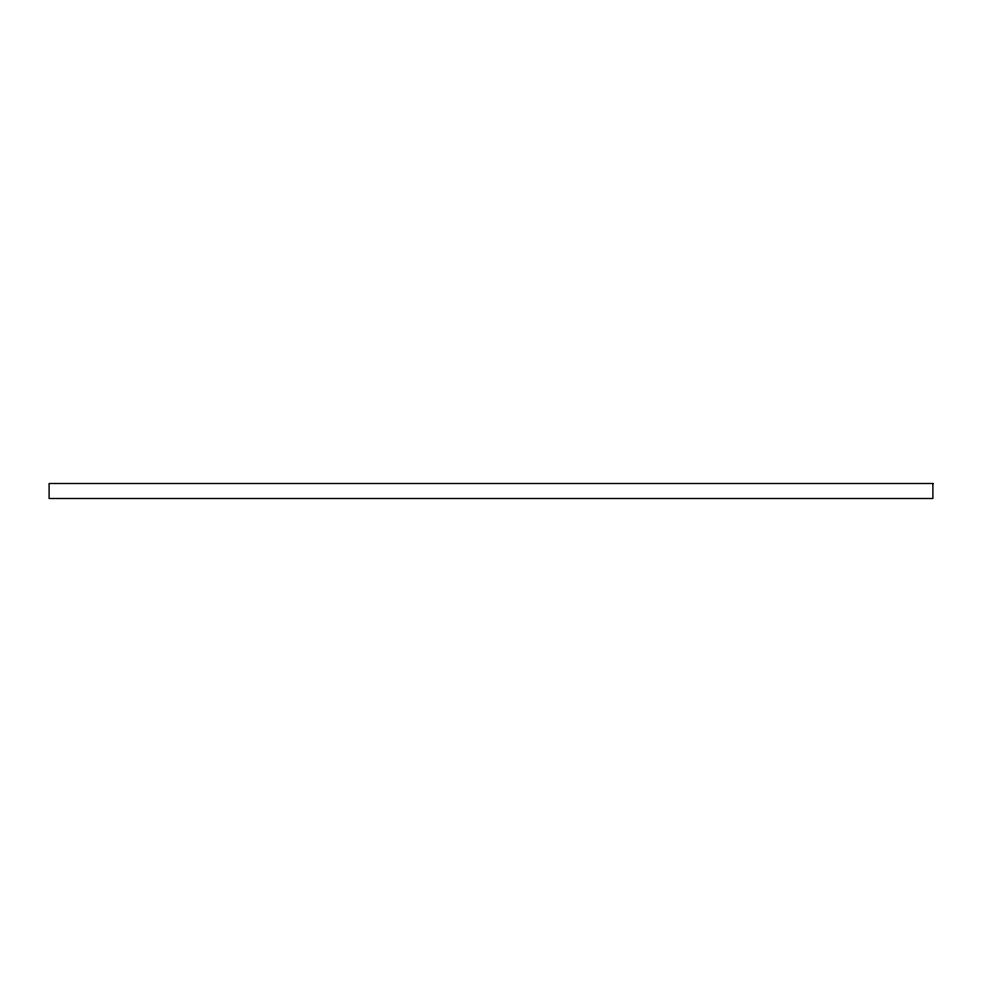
<?xml version="1.0" encoding="UTF-8"?>
<svg xmlns="http://www.w3.org/2000/svg" width="982" height="982" viewBox="0 0 982 982"><rect width="100%" height="100%" fill="white"/><g stroke="black" fill="none" stroke-linecap="round" stroke-linejoin="round"><path stroke-width="1.47" d="M932.9 483.5L49.1 483.5L49.1 498.5L932.9 498.5L932.9 483.5"/></g></svg>
